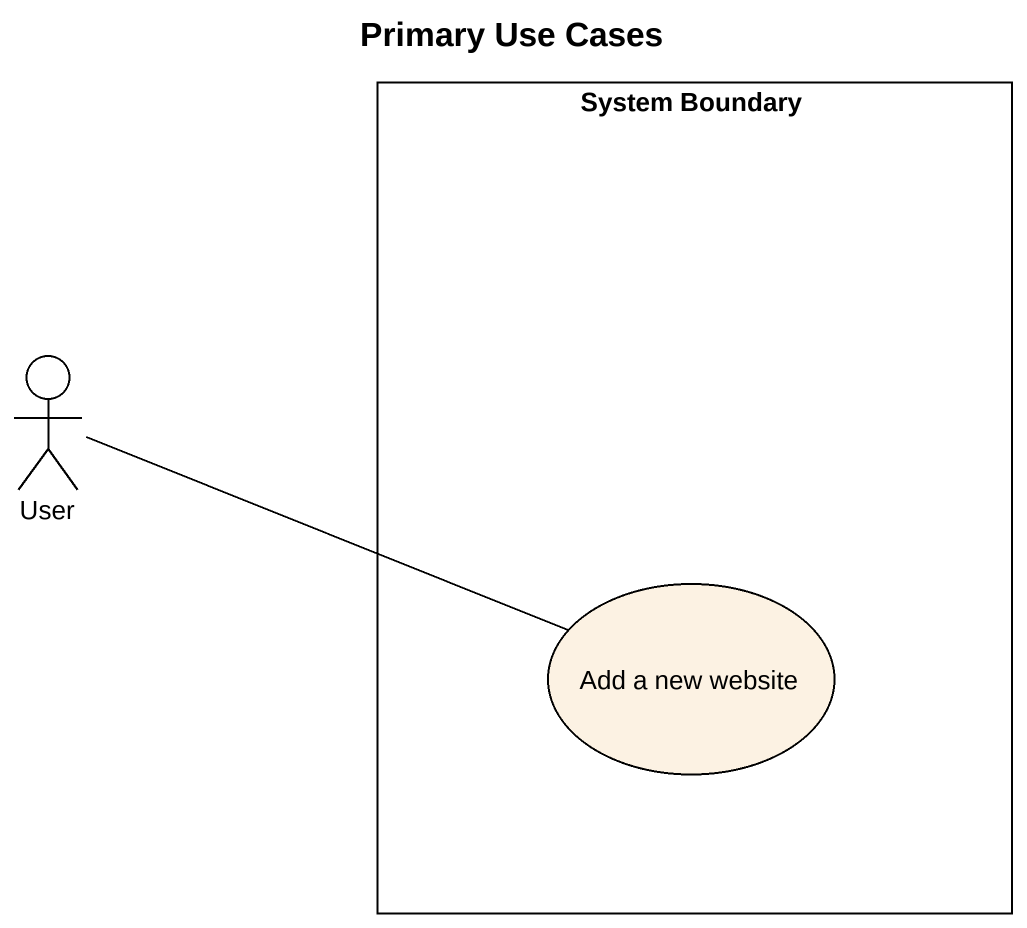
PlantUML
@startuml
title Primary Use Cases
rectangle "System Boundary" as System_Boundary {
  usecase "Add a new website" as Add_a_new_website
}
actor User
User -right- Add_a_new_website
@enduml
